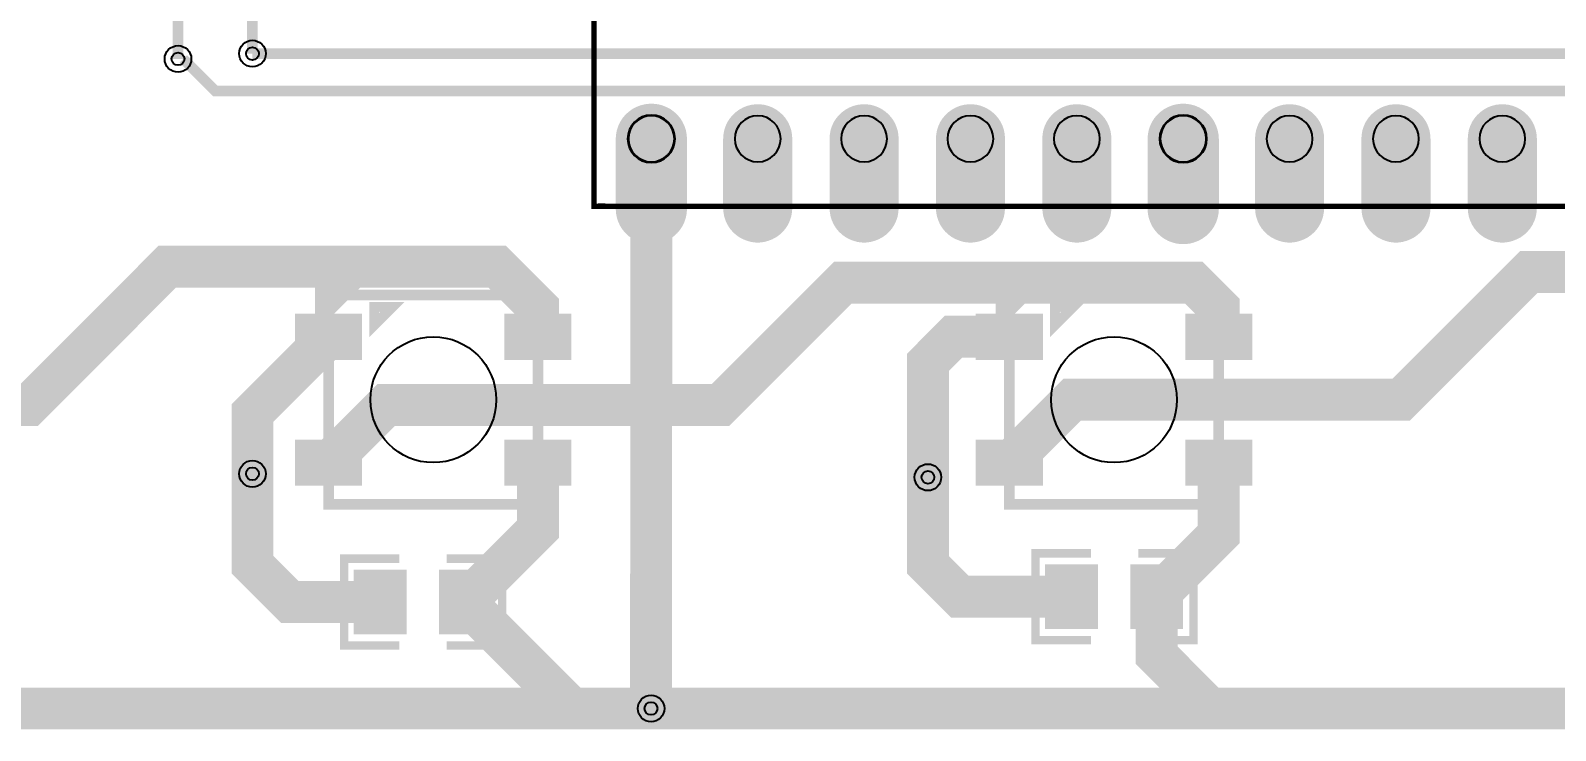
# Model space of a CAD drawing. Extents: x -5 to 8273, y -8273 to 5.
# Drawn here: x 4391 to 5825, y -2011 to -1353 of the extents above; entities that cross this region are included whole.
import ezdxf

# ---------------------------------------------------------------- set-up
doc = ezdxf.new("R2010")
doc.units = 9
for name, color, linetype, true_color in [('BottomLayer', 7, 'Continuous', 0x0000ff), ('BottomSilkLayer', 7, 'Continuous', 0x66cc33), ('BottomSolderMaskLayer', 7, 'Continuous', 0xaa00ff), ('Hole', 7, 'Continuous', 0x222222), ('Multi-Layer', 7, 'Continuous', 0xc0c0c0), ('TopLayer', 7, 'Continuous', 0xff0000), ('TopPasteMaskLayer', 7, 'Continuous', 0x808080), ('TopSilkLayer', 7, 'Continuous', 0xffcc00), ('TopSolderMaskLayer', 7, 'Continuous', 0x800080)]:
    doc.layers.add(name, color=color, linetype=linetype, true_color=true_color)

msp = doc.modelspace()

# ---------------------------------------------------------------- hatches: boundary and pattern name
at = {"layer": 'BottomSolderMaskLayer'}
for points in [[(5008.5, -1455), (5008.2, -1450.9), (5007.4, -1446.8), (5006.1, -1442.9), (5004.3, -1439.1), (5002.1, -1435.6), (4999.4, -1432.4), (4996.3, -1429.6), (4992.9, -1427.1), (4989.3, -1425.2), (4985.3, -1423.6), (4981.3, -1422.6), (4977.1, -1422.1), (4972.9, -1422.1), (4968.7, -1422.6), (4964.7, -1423.6), (4960.7, -1425.2), (4957.1, -1427.1), (4953.7, -1429.6), (4950.6, -1432.4), (4947.9, -1435.6), (4945.7, -1439.1), (4943.9, -1442.9), (4942.6, -1446.8), (4941.8, -1450.9), (4941.5, -1455), (4941.5, -1521), (4941.8, -1525.1), (4942.6, -1529.2), (4943.9, -1533.1), (4945.7, -1536.9), (4947.9, -1540.3), (4950.6, -1543.5), (4953.7, -1546.4), (4957.1, -1548.8), (4960.7, -1550.8), (4964.7, -1552.3), (4968.7, -1553.4), (4972.9, -1553.9), (4977.1, -1553.9), (4981.3, -1553.4), (4985.3, -1552.3), (4989.3, -1550.8), (4992.9, -1548.8), (4996.3, -1546.4), (4999.4, -1543.5), (5002.1, -1540.3), (5004.3, -1536.9), (5006.1, -1533.1), (5007.4, -1529.2), (5008.2, -1525.1), (5008.5, -1521)], [(5508.5, -1455), (5508.2, -1450.9), (5507.4, -1446.8), (5506.1, -1442.9), (5504.3, -1439.1), (5502.1, -1435.6), (5499.4, -1432.4), (5496.3, -1429.6), (5492.9, -1427.1), (5489.3, -1425.2), (5485.3, -1423.6), (5481.3, -1422.6), (5477.1, -1422.1), (5472.9, -1422.1), (5468.7, -1422.6), (5464.7, -1423.6), (5460.7, -1425.2), (5457.1, -1427.1), (5453.7, -1429.6), (5450.6, -1432.4), (5447.9, -1435.6), (5445.7, -1439.1), (5443.9, -1442.9), (5442.6, -1446.8), (5441.8, -1450.9), (5441.5, -1455), (5441.5, -1521), (5441.8, -1525.1), (5442.6, -1529.2), (5443.9, -1533.1), (5445.7, -1536.9), (5447.9, -1540.3), (5450.6, -1543.5), (5453.7, -1546.4), (5457.1, -1548.8), (5460.7, -1550.8), (5464.7, -1552.3), (5468.7, -1553.4), (5472.9, -1553.9), (5477.1, -1553.9), (5481.3, -1553.4), (5485.3, -1552.3), (5489.3, -1550.8), (5492.9, -1548.8), (5496.3, -1546.4), (5499.4, -1543.5), (5502.1, -1540.3), (5504.3, -1536.9), (5506.1, -1533.1), (5507.4, -1529.2), (5508.2, -1525.1), (5508.5, -1521)]]:
    msp.add_hatch(color=256, dxfattribs=at).paths.add_polyline_path(points)
at = {"layer": 'Multi-Layer'}
for points in [[(5007.5, -1455), (5007.2, -1450.9), (5006.5, -1446.9), (5005.2, -1443), (5003.5, -1439.3), (5001.3, -1435.9), (4998.7, -1432.8), (4995.7, -1430), (4992.4, -1427.6), (4988.8, -1425.6), (4985, -1424.1), (4981.1, -1423.1), (4977, -1422.6), (4973, -1422.6), (4968.9, -1423.1), (4965, -1424.1), (4961.2, -1425.6), (4957.6, -1427.6), (4954.3, -1430), (4951.3, -1432.8), (4948.7, -1435.9), (4946.5, -1439.3), (4944.8, -1443), (4943.5, -1446.9), (4942.8, -1450.9), (4942.5, -1455), (4942.5, -1520), (4942.8, -1524), (4943.5, -1528), (4944.8, -1531.9), (4946.5, -1535.6), (4948.7, -1539.1), (4951.3, -1542.2), (4954.3, -1545), (4957.6, -1547.4), (4961.2, -1549.3), (4965, -1550.8), (4968.9, -1551.9), (4973, -1552.4), (4977, -1552.4), (4981.1, -1551.9), (4985, -1550.8), (4988.8, -1549.3), (4992.4, -1547.4), (4995.7, -1545), (4998.7, -1542.2), (5001.3, -1539.1), (5003.5, -1535.6), (5005.2, -1531.9), (5006.5, -1528), (5007.2, -1524), (5007.5, -1520)], [(5107.5, -1455), (5107.2, -1450.9), (5106.5, -1446.9), (5105.2, -1443), (5103.5, -1439.3), (5101.3, -1435.9), (5098.7, -1432.8), (5095.7, -1430), (5092.4, -1427.6), (5088.8, -1425.6), (5085, -1424.1), (5081.1, -1423.1), (5077, -1422.6), (5073, -1422.6), (5068.9, -1423.1), (5065, -1424.1), (5061.2, -1425.6), (5057.6, -1427.6), (5054.3, -1430), (5051.3, -1432.8), (5048.7, -1435.9), (5046.5, -1439.3), (5044.8, -1443), (5043.5, -1446.9), (5042.8, -1450.9), (5042.5, -1455), (5042.5, -1520), (5042.8, -1524), (5043.5, -1528), (5044.8, -1531.9), (5046.5, -1535.6), (5048.7, -1539.1), (5051.3, -1542.2), (5054.3, -1545), (5057.6, -1547.4), (5061.2, -1549.3), (5065, -1550.8), (5068.9, -1551.9), (5073, -1552.4), (5077, -1552.4), (5081.1, -1551.9), (5085, -1550.8), (5088.8, -1549.3), (5092.4, -1547.4), (5095.7, -1545), (5098.7, -1542.2), (5101.3, -1539.1), (5103.5, -1535.6), (5105.2, -1531.9), (5106.5, -1528), (5107.2, -1524), (5107.5, -1520)], [(5207.5, -1455), (5207.2, -1450.9), (5206.5, -1446.9), (5205.2, -1443), (5203.5, -1439.3), (5201.3, -1435.9), (5198.7, -1432.8), (5195.7, -1430), (5192.4, -1427.6), (5188.8, -1425.6), (5185, -1424.1), (5181.1, -1423.1), (5177, -1422.6), (5173, -1422.6), (5168.9, -1423.1), (5165, -1424.1), (5161.2, -1425.6), (5157.6, -1427.6), (5154.3, -1430), (5151.3, -1432.8), (5148.7, -1435.9), (5146.5, -1439.3), (5144.8, -1443), (5143.5, -1446.9), (5142.8, -1450.9), (5142.5, -1455), (5142.5, -1520), (5142.8, -1524), (5143.5, -1528), (5144.8, -1531.9), (5146.5, -1535.6), (5148.7, -1539.1), (5151.3, -1542.2), (5154.3, -1545), (5157.6, -1547.4), (5161.2, -1549.3), (5165, -1550.8), (5168.9, -1551.9), (5173, -1552.4), (5177, -1552.4), (5181.1, -1551.9), (5185, -1550.8), (5188.8, -1549.3), (5192.4, -1547.4), (5195.7, -1545), (5198.7, -1542.2), (5201.3, -1539.1), (5203.5, -1535.6), (5205.2, -1531.9), (5206.5, -1528), (5207.2, -1524), (5207.5, -1520)], [(5307.5, -1455), (5307.2, -1450.9), (5306.5, -1446.9), (5305.2, -1443), (5303.5, -1439.3), (5301.3, -1435.9), (5298.7, -1432.8), (5295.7, -1430), (5292.4, -1427.6), (5288.8, -1425.6), (5285, -1424.1), (5281.1, -1423.1), (5277, -1422.6), (5273, -1422.6), (5268.9, -1423.1), (5265, -1424.1), (5261.2, -1425.6), (5257.6, -1427.6), (5254.3, -1430), (5251.3, -1432.8), (5248.7, -1435.9), (5246.5, -1439.3), (5244.8, -1443), (5243.5, -1446.9), (5242.8, -1450.9), (5242.5, -1455), (5242.5, -1520), (5242.8, -1524), (5243.5, -1528), (5244.8, -1531.9), (5246.5, -1535.6), (5248.7, -1539.1), (5251.3, -1542.2), (5254.3, -1545), (5257.6, -1547.4), (5261.2, -1549.3), (5265, -1550.8), (5268.9, -1551.9), (5273, -1552.4), (5277, -1552.4), (5281.1, -1551.9), (5285, -1550.8), (5288.8, -1549.3), (5292.4, -1547.4), (5295.7, -1545), (5298.7, -1542.2), (5301.3, -1539.1), (5303.5, -1535.6), (5305.2, -1531.9), (5306.5, -1528), (5307.2, -1524), (5307.5, -1520)], [(5407.5, -1455), (5407.2, -1450.9), (5406.5, -1446.9), (5405.2, -1443), (5403.5, -1439.3), (5401.3, -1435.9), (5398.7, -1432.8), (5395.7, -1430), (5392.4, -1427.6), (5388.8, -1425.6), (5385, -1424.1), (5381.1, -1423.1), (5377, -1422.6), (5373, -1422.6), (5368.9, -1423.1), (5365, -1424.1), (5361.2, -1425.6), (5357.6, -1427.6), (5354.3, -1430), (5351.3, -1432.8), (5348.7, -1435.9), (5346.5, -1439.3), (5344.8, -1443), (5343.5, -1446.9), (5342.8, -1450.9), (5342.5, -1455), (5342.5, -1520), (5342.8, -1524), (5343.5, -1528), (5344.8, -1531.9), (5346.5, -1535.6), (5348.7, -1539.1), (5351.3, -1542.2), (5354.3, -1545), (5357.6, -1547.4), (5361.2, -1549.3), (5365, -1550.8), (5368.9, -1551.9), (5373, -1552.4), (5377, -1552.4), (5381.1, -1551.9), (5385, -1550.8), (5388.8, -1549.3), (5392.4, -1547.4), (5395.7, -1545), (5398.7, -1542.2), (5401.3, -1539.1), (5403.5, -1535.6), (5405.2, -1531.9), (5406.5, -1528), (5407.2, -1524), (5407.5, -1520)], [(5507.5, -1455), (5507.2, -1450.9), (5506.5, -1446.9), (5505.2, -1443), (5503.5, -1439.3), (5501.3, -1435.9), (5498.7, -1432.8), (5495.7, -1430), (5492.4, -1427.6), (5488.8, -1425.6), (5485, -1424.1), (5481.1, -1423.1), (5477, -1422.6), (5473, -1422.6), (5468.9, -1423.1), (5465, -1424.1), (5461.2, -1425.6), (5457.6, -1427.6), (5454.3, -1430), (5451.3, -1432.8), (5448.7, -1435.9), (5446.5, -1439.3), (5444.8, -1443), (5443.5, -1446.9), (5442.8, -1450.9), (5442.5, -1455), (5442.5, -1520), (5442.8, -1524), (5443.5, -1528), (5444.8, -1531.9), (5446.5, -1535.6), (5448.7, -1539.1), (5451.3, -1542.2), (5454.3, -1545), (5457.6, -1547.4), (5461.2, -1549.3), (5465, -1550.8), (5468.9, -1551.9), (5473, -1552.4), (5477, -1552.4), (5481.1, -1551.9), (5485, -1550.8), (5488.8, -1549.3), (5492.4, -1547.4), (5495.7, -1545), (5498.7, -1542.2), (5501.3, -1539.1), (5503.5, -1535.6), (5505.2, -1531.9), (5506.5, -1528), (5507.2, -1524), (5507.5, -1520)], [(5607.5, -1455), (5607.2, -1450.9), (5606.5, -1446.9), (5605.2, -1443), (5603.5, -1439.3), (5601.3, -1435.9), (5598.7, -1432.8), (5595.7, -1430), (5592.4, -1427.6), (5588.8, -1425.6), (5585, -1424.1), (5581.1, -1423.1), (5577, -1422.6), (5573, -1422.6), (5568.9, -1423.1), (5565, -1424.1), (5561.2, -1425.6), (5557.6, -1427.6), (5554.3, -1430), (5551.3, -1432.8), (5548.7, -1435.9), (5546.5, -1439.3), (5544.8, -1443), (5543.5, -1446.9), (5542.8, -1450.9), (5542.5, -1455), (5542.5, -1520), (5542.8, -1524), (5543.5, -1528), (5544.8, -1531.9), (5546.5, -1535.6), (5548.7, -1539.1), (5551.3, -1542.2), (5554.3, -1545), (5557.6, -1547.4), (5561.2, -1549.3), (5565, -1550.8), (5568.9, -1551.9), (5573, -1552.4), (5577, -1552.4), (5581.1, -1551.9), (5585, -1550.8), (5588.8, -1549.3), (5592.4, -1547.4), (5595.7, -1545), (5598.7, -1542.2), (5601.3, -1539.1), (5603.5, -1535.6), (5605.2, -1531.9), (5606.5, -1528), (5607.2, -1524), (5607.5, -1520)], [(5707.5, -1455), (5707.2, -1450.9), (5706.5, -1446.9), (5705.2, -1443), (5703.5, -1439.3), (5701.3, -1435.9), (5698.7, -1432.8), (5695.7, -1430), (5692.4, -1427.6), (5688.8, -1425.6), (5685, -1424.1), (5681.1, -1423.1), (5677, -1422.6), (5673, -1422.6), (5668.9, -1423.1), (5665, -1424.1), (5661.2, -1425.6), (5657.6, -1427.6), (5654.3, -1430), (5651.3, -1432.8), (5648.7, -1435.9), (5646.5, -1439.3), (5644.8, -1443), (5643.5, -1446.9), (5642.8, -1450.9), (5642.5, -1455), (5642.5, -1520), (5642.8, -1524), (5643.5, -1528), (5644.8, -1531.9), (5646.5, -1535.6), (5648.7, -1539.1), (5651.3, -1542.2), (5654.3, -1545), (5657.6, -1547.4), (5661.2, -1549.3), (5665, -1550.8), (5668.9, -1551.9), (5673, -1552.4), (5677, -1552.4), (5681.1, -1551.9), (5685, -1550.8), (5688.8, -1549.3), (5692.4, -1547.4), (5695.7, -1545), (5698.7, -1542.2), (5701.3, -1539.1), (5703.5, -1535.6), (5705.2, -1531.9), (5706.5, -1528), (5707.2, -1524), (5707.5, -1520)], [(5807.5, -1455), (5807.2, -1450.9), (5806.5, -1446.9), (5805.2, -1443), (5803.5, -1439.3), (5801.3, -1435.9), (5798.7, -1432.8), (5795.7, -1430), (5792.4, -1427.6), (5788.8, -1425.6), (5785, -1424.1), (5781.1, -1423.1), (5777, -1422.6), (5773, -1422.6), (5768.9, -1423.1), (5765, -1424.1), (5761.2, -1425.6), (5757.6, -1427.6), (5754.3, -1430), (5751.3, -1432.8), (5748.7, -1435.9), (5746.5, -1439.3), (5744.8, -1443), (5743.5, -1446.9), (5742.8, -1450.9), (5742.5, -1455), (5742.5, -1520), (5742.8, -1524), (5743.5, -1528), (5744.8, -1531.9), (5746.5, -1535.6), (5748.7, -1539.1), (5751.3, -1542.2), (5754.3, -1545), (5757.6, -1547.4), (5761.2, -1549.3), (5765, -1550.8), (5768.9, -1551.9), (5773, -1552.4), (5777, -1552.4), (5781.1, -1551.9), (5785, -1550.8), (5788.8, -1549.3), (5792.4, -1547.4), (5795.7, -1545), (5798.7, -1542.2), (5801.3, -1539.1), (5803.5, -1535.6), (5805.2, -1531.9), (5806.5, -1528), (5807.2, -1524), (5807.5, -1520)]]:
    msp.add_hatch(color=256, dxfattribs=at).paths.add_polyline_path(points)
at = {"layer": 'TopLayer'}
for points in [[(4701.1, -1660.6), (4642, -1660.6), (4642, -1621.3), (4701.1, -1621.3)], [(4897.9, -1660.6), (4838.9, -1660.6), (4838.9, -1621.3), (4897.9, -1621.3)], [(5341.1, -1660.6), (5282, -1660.6), (5282, -1621.3), (5341.1, -1621.3)], [(5537.9, -1660.6), (5478.9, -1660.6), (5478.9, -1621.3), (5537.9, -1621.3)], [(4701.1, -1778.7), (4642, -1778.7), (4642, -1739.4), (4701.1, -1739.4)], [(4897.9, -1778.7), (4838.9, -1778.7), (4838.9, -1739.4), (4897.9, -1739.4)], [(5341.1, -1778.7), (5282, -1778.7), (5282, -1739.4), (5341.1, -1739.4)], [(5537.9, -1778.7), (5478.9, -1778.7), (5478.9, -1739.4), (5537.9, -1739.4)], [(4742.8, -1918.5), (4697.2, -1918.5), (4697.2, -1861.5), (4742.8, -1861.5)], [(4822.8, -1918.5), (4777.2, -1918.5), (4777.2, -1861.5), (4822.8, -1861.5)], [(5392.8, -1913.5), (5347.2, -1913.5), (5347.2, -1856.5), (5392.8, -1856.5)], [(5472.8, -1913.5), (5427.2, -1913.5), (5427.2, -1856.5), (5472.8, -1856.5)]]:
    msp.add_hatch(color=256, dxfattribs=at).paths.add_polyline_path(points)
at = {"layer": 'TopPasteMaskLayer'}
for points in [[(4701.1, -1660.6), (4642, -1660.6), (4642, -1621.3), (4701.1, -1621.3)], [(4897.9, -1660.6), (4838.9, -1660.6), (4838.9, -1621.3), (4897.9, -1621.3)], [(5341.1, -1660.6), (5282, -1660.6), (5282, -1621.3), (5341.1, -1621.3)], [(5537.9, -1660.6), (5478.9, -1660.6), (5478.9, -1621.3), (5537.9, -1621.3)], [(4701.1, -1778.7), (4642, -1778.7), (4642, -1739.4), (4701.1, -1739.4)], [(4897.9, -1778.7), (4838.9, -1778.7), (4838.9, -1739.4), (4897.9, -1739.4)], [(5341.1, -1778.7), (5282, -1778.7), (5282, -1739.4), (5341.1, -1739.4)], [(5537.9, -1778.7), (5478.9, -1778.7), (5478.9, -1739.4), (5537.9, -1739.4)], [(4742.8, -1918.5), (4697.2, -1918.5), (4697.2, -1861.5), (4742.8, -1861.5)], [(4822.8, -1918.5), (4777.2, -1918.5), (4777.2, -1861.5), (4822.8, -1861.5)], [(5392.8, -1913.5), (5347.2, -1913.5), (5347.2, -1856.5), (5392.8, -1856.5)], [(5472.8, -1913.5), (5427.2, -1913.5), (5427.2, -1856.5), (5472.8, -1856.5)]]:
    msp.add_hatch(color=256, dxfattribs=at).paths.add_polyline_path(points)
at = {"layer": 'TopSolderMaskLayer'}
for points in [[(5008.5, -1455), (5008.2, -1450.9), (5007.4, -1446.8), (5006.1, -1442.9), (5004.3, -1439.1), (5002.1, -1435.6), (4999.4, -1432.4), (4996.3, -1429.6), (4992.9, -1427.1), (4989.3, -1425.2), (4985.3, -1423.6), (4981.3, -1422.6), (4977.1, -1422.1), (4972.9, -1422.1), (4968.7, -1422.6), (4964.7, -1423.6), (4960.7, -1425.2), (4957.1, -1427.1), (4953.7, -1429.6), (4950.6, -1432.4), (4947.9, -1435.6), (4945.7, -1439.1), (4943.9, -1442.9), (4942.6, -1446.8), (4941.8, -1450.9), (4941.5, -1455), (4941.5, -1521), (4941.8, -1525.1), (4942.6, -1529.2), (4943.9, -1533.1), (4945.7, -1536.9), (4947.9, -1540.3), (4950.6, -1543.5), (4953.7, -1546.4), (4957.1, -1548.8), (4960.7, -1550.8), (4964.7, -1552.3), (4968.7, -1553.4), (4972.9, -1553.9), (4977.1, -1553.9), (4981.3, -1553.4), (4985.3, -1552.3), (4989.3, -1550.8), (4992.9, -1548.8), (4996.3, -1546.4), (4999.4, -1543.5), (5002.1, -1540.3), (5004.3, -1536.9), (5006.1, -1533.1), (5007.4, -1529.2), (5008.2, -1525.1), (5008.5, -1521)], [(5508.5, -1455), (5508.2, -1450.9), (5507.4, -1446.8), (5506.1, -1442.9), (5504.3, -1439.1), (5502.1, -1435.6), (5499.4, -1432.4), (5496.3, -1429.6), (5492.9, -1427.1), (5489.3, -1425.2), (5485.3, -1423.6), (5481.3, -1422.6), (5477.1, -1422.1), (5472.9, -1422.1), (5468.7, -1422.6), (5464.7, -1423.6), (5460.7, -1425.2), (5457.1, -1427.1), (5453.7, -1429.6), (5450.6, -1432.4), (5447.9, -1435.6), (5445.7, -1439.1), (5443.9, -1442.9), (5442.6, -1446.8), (5441.8, -1450.9), (5441.5, -1455), (5441.5, -1521), (5441.8, -1525.1), (5442.6, -1529.2), (5443.9, -1533.1), (5445.7, -1536.9), (5447.9, -1540.3), (5450.6, -1543.5), (5453.7, -1546.4), (5457.1, -1548.8), (5460.7, -1550.8), (5464.7, -1552.3), (5468.7, -1553.4), (5472.9, -1553.9), (5477.1, -1553.9), (5481.3, -1553.4), (5485.3, -1552.3), (5489.3, -1550.8), (5492.9, -1548.8), (5496.3, -1546.4), (5499.4, -1543.5), (5502.1, -1540.3), (5504.3, -1536.9), (5506.1, -1533.1), (5507.4, -1529.2), (5508.2, -1525.1), (5508.5, -1521)], [(4703.1, -1662.6), (4640, -1662.6), (4640, -1619.3), (4703.1, -1619.3)], [(4899.9, -1662.6), (4836.9, -1662.6), (4836.9, -1619.3), (4899.9, -1619.3)], [(5343.1, -1662.6), (5280, -1662.6), (5280, -1619.3), (5343.1, -1619.3)], [(5539.9, -1662.6), (5476.9, -1662.6), (5476.9, -1619.3), (5539.9, -1619.3)], [(4703.1, -1780.7), (4640, -1780.7), (4640, -1737.4), (4703.1, -1737.4)], [(4899.9, -1780.7), (4836.9, -1780.7), (4836.9, -1737.4), (4899.9, -1737.4)], [(5343.1, -1780.7), (5280, -1780.7), (5280, -1737.4), (5343.1, -1737.4)], [(5539.9, -1780.7), (5476.9, -1780.7), (5476.9, -1737.4), (5539.9, -1737.4)], [(4744.8, -1920.5), (4695.2, -1920.5), (4695.2, -1859.5), (4744.8, -1859.5)], [(4824.8, -1920.5), (4775.2, -1920.5), (4775.2, -1859.5), (4824.8, -1859.5)], [(5394.8, -1915.5), (5345.2, -1915.5), (5345.2, -1854.5), (5394.8, -1854.5)], [(5474.8, -1915.5), (5425.2, -1915.5), (5425.2, -1854.5), (5474.8, -1854.5)]]:
    msp.add_hatch(color=256, dxfattribs=at).paths.add_polyline_path(points)

# ---------------------------------------------------------------- linework, layer by layer
at = {"layer": 'BottomLayer'}
for points, const_width in [([(4530, -1275), (4530, -1380)], 10), ([(4580, -1275), (4600, -1295), (4600, -1375)], 10), ([(4975, -1455), (4974.7, -1990)], 39.4)]:
    msp.add_lwpolyline(points, dxfattribs=dict(at, const_width=const_width))
at = {"layer": 'BottomSilkLayer', "const_width": 5}
msp.add_lwpolyline([(4931.7, -1518), (4921.1, -1518.4), (4921.1, -691.6), (6928.9, -691.6), (6928.9, -1518.4), (4921.1, -1518.4)], dxfattribs=at)
at = {"layer": 'BottomSolderMaskLayer'}
for points in [[(4975, -1432.7), (4975, -1432.7)], [(5475, -1432.7), (5475, -1432.7)], [(4975, -1477.3), (4975, -1477.3)], [(5475, -1477.3), (5475, -1477.3)]]:
    msp.add_lwpolyline(points, close=True, dxfattribs=at)
for centre, start, end in [((4975, -1455), 90, 270), ((4975, -1455), 270, 90), ((5475, -1455), 90, 270), ((5475, -1455), 270, 90)]:
    msp.add_arc(centre, 22.3, start, end, dxfattribs=at)
at = {"layer": 'Hole'}
for centre in [(4530, -1380), (4600, -1375), (4600, -1769.6), (5235, -1772.9), (4974.7, -1990)]:
    msp.add_circle(centre, 6, dxfattribs=at)
at = {"layer": 'Multi-Layer'}
for points in [[(4975, -1433.4), (4975, -1433.3)], [(5475, -1433.4), (5475, -1433.3)], [(5053.4, -1455), (5053.4, -1455)], [(5096.6, -1455), (5096.6, -1455)], [(5153.4, -1455), (5153.4, -1455)], [(5196.6, -1455), (5196.6, -1455)], [(5253.4, -1455), (5253.4, -1455)], [(5296.6, -1455), (5296.6, -1455)], [(5353.4, -1455), (5353.4, -1455)], [(5396.6, -1455), (5396.6, -1455)], [(5553.4, -1455), (5553.4, -1455)], [(5596.6, -1455), (5596.6, -1455)], [(5653.4, -1455), (5653.4, -1455)], [(5696.6, -1455), (5696.6, -1455)], [(5753.4, -1455), (5753.4, -1455)], [(5796.6, -1455), (5796.6, -1455)], [(4975, -1476.7), (4975, -1476.6)], [(5475, -1476.7), (5475, -1476.6)]]:
    msp.add_lwpolyline(points, close=True, dxfattribs=at)
for centre in [(4530, -1380), (4600, -1375), (4600, -1769.6), (5235, -1772.9), (4974.7, -1990)]:
    msp.add_circle(centre, 12.5, dxfattribs=at)
for centre, start, end in [((4975, -1455), 90, 270), ((4975, -1455), 270, 90), ((5075, -1455), 360, 180), ((5175, -1455), 360, 180), ((5275, -1455), 360, 180), ((5375, -1455), 360, 180), ((5475, -1455), 90, 270), ((5475, -1455), 270, 90), ((5575, -1455), 360, 180), ((5675, -1455), 360, 180), ((5775, -1455), 360, 180), ((5075, -1455), 180, 360), ((5175, -1455), 180, 360), ((5275, -1455), 180, 360), ((5375, -1455), 180, 360), ((5575, -1455), 180, 360), ((5675, -1455), 180, 360), ((5775, -1455), 180, 360)]:
    msp.add_arc(centre, 21.6, start, end, dxfattribs=at)
at = {"layer": 'TopLayer'}
for points, const_width in [([(6080, -1455), (6080, -1425), (6065, -1410), (4565, -1410), (4535, -1380)], 10), ([(4600, -1375), (6795, -1375), (6875, -1455)], 10), ([(4868.4, -1640.9), (4868.4, -1613.4), (4830, -1575), (4520, -1575), (4390, -1705), (4095.6, -1705), (4041.6, -1759.1)], 39.4), ([(6133.4, -1640.9), (6096, -1640.9), (6035, -1580), (5800, -1580), (5680, -1700), (5370.6, -1700), (5311.6, -1759.1)], 39.4), ([(5508.4, -1640.9), (5508.4, -1613.4), (5485, -1590), (5155, -1590), (5040, -1705), (4725.6, -1705), (4671.6, -1759.1)], 39.4), ([(4600, -1769.6), (4600, -1712.5), (4671.6, -1640.9)], 39.4), ([(5311.6, -1640.9), (5259, -1640.9), (5235, -1665), (5235, -1772.9)], 39.4), ([(4800, -1890), (4868.4, -1821.6), (4868.4, -1759.1)], 39.4), ([(5450, -1885), (5508.4, -1826.6), (5508.4, -1759.1)], 39.4), ([(4720, -1890), (4635, -1890), (4600, -1855), (4600, -1769.6)], 39.4), ([(5235, -1772.9), (5235, -1855), (5265, -1885), (5370, -1885)], 39.4), ([(4900, -1990), (4215, -1990), (4170, -1945), (4170, -1885)], 39.4), ([(4974.7, -1990), (4900, -1990), (4800, -1890)], 39.4), ([(6180, -1990), (5500, -1990), (5450, -1940), (5450, -1885)], 39.4), ([(5500, -1990), (4974.7, -1990)], 39.4)]:
    msp.add_lwpolyline(points, dxfattribs=dict(at, const_width=const_width))
at = {"layer": 'TopSilkLayer', "const_width": 10}
for points in [[(4663.7, -1625.2), (4663.7, -1595.7), (4693.3, -1595.7), (4663.7, -1625.2)], [(5303.7, -1625.2), (5303.7, -1595.7), (5333.3, -1595.7), (5303.7, -1625.2)], [(4868.4, -1798.4), (4671.6, -1798.4), (4671.6, -1601.6), (4868.4, -1601.6), (4868.4, -1798.4)], [(5508.4, -1798.4), (5311.6, -1798.4), (5311.6, -1601.6), (5508.4, -1601.6), (5508.4, -1798.4)], [(4714.9, -1629.1), (4714.9, -1613.4), (4730.7, -1613.4), (4714.9, -1629.1)], [(5354.9, -1629.1), (5354.9, -1613.4), (5370.7, -1613.4), (5354.9, -1629.1)]]:
    msp.add_lwpolyline(points, close=True, dxfattribs=at)
at = {"layer": 'TopSilkLayer', "const_width": 7.87}
for points in [[(4738.2, -1849.3), (4686.2, -1849.3), (4686.2, -1930.8), (4738.2, -1930.8)], [(4782.7, -1849.3), (4834.7, -1849.3), (4834.7, -1930.8), (4782.7, -1930.8)], [(5388.2, -1844.3), (5336.2, -1844.3), (5336.2, -1925.8), (5388.2, -1925.8)], [(5432.7, -1844.3), (5484.7, -1844.3), (5484.7, -1925.8), (5432.7, -1925.8)]]:
    msp.add_lwpolyline(points, dxfattribs=at)
at = {"layer": 'TopSilkLayer'}
for centre in [(4770, -1700), (5410, -1700)]:
    msp.add_circle(centre, 59.1, dxfattribs=at)
at = {"layer": 'TopSolderMaskLayer'}
for points in [[(4975, -1432.7), (4975, -1432.7)], [(5475, -1432.7), (5475, -1432.7)], [(4975, -1477.3), (4975, -1477.3)], [(5475, -1477.3), (5475, -1477.3)]]:
    msp.add_lwpolyline(points, close=True, dxfattribs=at)
for centre, start, end in [((4975, -1455), 90, 270), ((4975, -1455), 270, 90), ((5475, -1455), 90, 270), ((5475, -1455), 270, 90)]:
    msp.add_arc(centre, 22.3, start, end, dxfattribs=at)

doc.saveas('drawing.dxf')
